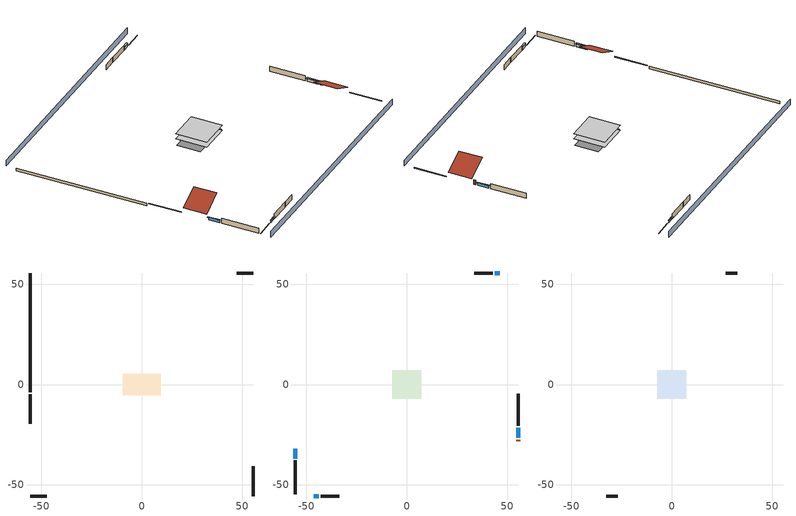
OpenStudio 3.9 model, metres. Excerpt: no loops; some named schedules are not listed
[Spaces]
crawlspace - vented 1
 floor foundation (Slab1 construction): -9.54,-5.31 -9.54,5.31 9.54,5.31 9.54,-5.31 z-0.91
 wall outside (RimJoist1 construction): -55.56,-4.74 -55.56,-19.46 z0.3:0.61
 wall outside (RimJoist2 construction): 55.56,55.56 47.4,55.56 z0.3:0.61
 wall outside (RimJoist3 construction): 55.56,-55.56 55.56,-40.84 z0.3:0.61
 wall outside (RimJoist4 construction): -55.56,-55.56 -47.4,-55.56 z0.3:0.61
 wall foundation (FoundationWall1 construction): -55.56,55.56 -55.56,-3.81 z-0.91:0.3
conditioned space 1
 floor to crawlspace - vented 1 (Floor1 construction): -7.11,-7.11 -7.11,7.11 7.11,7.11 7.11,-7.11 z0.3
 wall outside (Wall1 construction): -55.56,-37.84 -55.56,-54.64 z0.3:2.74
 wall outside (Wall2 construction): 42.93,55.56 33.6,55.56 z0.3:2.74
 wall outside (Wall3 construction): 55.56,-20.62 55.56,-4.59 z0.3:2.74
 wall outside (Wall4 construction): -42.93,-55.56 -33.6,-55.56 z0.3:2.74
 wall outside (AdiabaticWallConstruction): -55.56,-31.96 -55.56,-36.91 / 55.56,-26.5 55.56,-21.55 z0.3:1.43; 46.47,55.56 43.86,55.56 / -46.47,-55.56 -43.86,-55.56 z0.3:1.49
 wall outside (AdiabaticWallConstruction 1): 55.56,-28.35 55.56,-27.43 z0.3:2.34
 window (WindowConstruction): -55.56,-31.96 -55.56,-36.91 z0.3:1.43
 window (WindowConstruction 1): 46.47,55.56 43.86,55.56 z0.3:1.49
 window (WindowConstruction 2): 55.56,-26.5 55.56,-21.55 z0.3:1.43
 window (WindowConstruction 3): -46.47,-55.56 -43.86,-55.56 z0.3:1.49
 door (Door): 55.56,-28.35 55.56,-27.43 z0.3:2.34
attic - vented 1
 floor to conditioned space 1 (Floor2 construction Reversed): -7.11,-7.11 -7.11,7.11 7.11,7.11 7.11,-7.11 z2.74
 wall outside (Wall5 construction): 32.67,55.56 26.9,55.56 z0.3:2.74
 wall outside (Wall6 construction): -32.67,-55.56 -26.9,-55.56 z0.3:2.74
 roof outside (Roof1 construction): -55.56,-31.03,2.74 -46.05,-31.03,7.5 -46.05,-20.39,7.5 -55.56,-20.39,2.74
 roof outside (Roof2 construction): 55.56,-29.28,2.74 46.05,-29.28,7.5 46.05,-39.91,7.5 55.56,-39.91,2.74
shading: -55.56,-60.14 55.56,-60.14 / 55.56,60.14 -55.56,60.14 z0:2.74; -55.56,-37.21 -55.56,-31.65 -56.17,-31.65 -56.17,-37.21 z1.74; 43.55,55.56 46.77,55.56 46.77,56.17 43.55,56.17 z1.8; 55.56,-21.25 55.56,-26.81 56.17,-26.81 56.17,-21.25 z1.74; -43.55,-55.56 -46.77,-55.56 -46.77,-56.17 -43.55,-56.17 z1.8
[Site]
Portland Intl Arpt_OR: Latitude {deg}=45.59; Longitude {deg}=-122.6; Time Zone {hr}=-8; Elevation {m}=33; Terrain=Suburbs; Keep Site Location Information=Yes
[Site:GroundTemperature:Shallow]
10.2558, 8.96328, 8.85977, 9.47314, 11.9355, 14.3863, 16.5111, 17.8571, 17.9714, 16.8767, 14.8061, 12.4304
[Site:WaterMainsTemperature]
Calculation Method=Schedule; Temperature Schedule=mains temperature schedule
[Building]
Building 1
[Material] Roughness=Rough
Name | Thickness {m} | Conductivity {W/m-K} | Density {kg/m3} | Specific Heat {J/kg-K} | Thermal Absorptance | Solar Absorptance | Visible Absorptance
asphalt or fiberglass shingles | 0.00635 | 0.162714 | 1121.4 | 1465.45 | 0.9 | 0.85 | 0.85
roof rigid ins | 0.00281632 | 0.029427 | 32.04 | 1214.23 | 0.9 | 0.7 | 0.7
osb sheathing 0.5 in. | 0.0127 | 0.115458 | 512.64 | 1214.23 | 0.9 | 0.6 | 0.6
wood siding | 0.0254 | 0.102417 | 544.68 | 1172.36 | 0.9 | 0.85 | 0.85
osb sheathing 0.5 in. 1 | 0.0127 | 0.115458 | 512.64 | 1214.23 | 0.9 | 0.7 | 0.7
wall stud and cavity | 0.1397 | 0.550994 | 139.0536 | 1170.24 | 0.9 | 0.7 | 0.7
gypsum board | 0.0127 | 0.160291 | 801 | 837.4 | 0.9 | 0.6 | 0.6
wall stud and cavity 1 | 0.1397 | 0.727959 | 139.0536 | 1170.24 | 0.9 | 0.6 | 0.6
rim joist stud and cavity | 0.0508 | 0.178688 | 50.32683 | 1063.81 | 0.9 | 0.6 | 0.6
floor stud and cavity | 0.1397 | 0.923637 | 92.3553 | 1139.71 | 0.9 | 0.7 | 0.7
osb sheathing 0.75 in. | 0.01905 | 0.115458 | 512.64 | 1214.23 | 0.9 | 0.7 | 0.7
floor covering | 0.0127 | 0.0433444 | 54.468 | 1339.84 | 0.9 | 0.6 | 0.6
ceiling loosefill ins | 0.0846667 | 0.0480833 | 16.02 | 1046.75 | 0.9 | 0.7 | 0.7
ceiling stud and cavity | 0.1397 | 0.0920385 | 65.682 | 1177.47 | 0.9 | 0.7 | 0.7
concrete 8.0 in. | 0.2032 | 1.803125 | 2242.8 | 837.4 | 0.9 | 0.7 | 0.7
soil 0.5 in. | 0.0127 | 1.9041 | 1842.3 | 418.7 | 0.9 | 0.7 | 0.7
wood siding 1; wood siding 2 | 0.0254 | 0.102417 | 544.68 | 1172.36
wall rigid ins | 0.512978 | 0.029427 | 32.04 | 1214.23 | 0.9 | 0.7 | 0.7
wall stud and cavity 2 | 0.0889 | 0.380278 | 52.3479 | 1209.89 | 0.9 | 0.7 | 0.7
door material | 0.04445 | 0.0612267 | 512.64 | 1214.23 | 0.9 | 0.7 | 0.7
wall stud and cavity 3 | 0.0889 | 0.391764 | 83.0341 | 1211.67 | 0.9 | 0.7 | 0.7
furniture material conditioned space 1 | 0.1524 | 0.115458 | 640.8 | 1214.23 | 0.9 | 0.6 | 0.6
[Construction]
Roof1 construction; Roof2 construction: asphalt or fiberglass shingles, roof rigid ins, osb sheathing 0.5 in.
Wall1 construction; Wall2 construction; Wall3 construction; Wall4 construction: wood siding, osb sheathing 0.5 in. 1, wall stud and cavity, gypsum board
Wall5 construction; Wall6 construction: wood siding, osb sheathing 0.5 in. 1, wall stud and cavity 1
RimJoist1 construction; RimJoist2 construction; RimJoist3 construction; RimJoist4 construction: wood siding, rim joist stud and cavity
Floor1 construction: floor stud and cavity, osb sheathing 0.75 in., floor covering
Floor2 construction Reversed: gypsum board, ceiling stud and cavity, ceiling loosefill ins
FoundationWall1 construction: concrete 8.0 in.
Slab1 construction: soil 0.5 in.
WindowConstruction; WindowConstruction 1; WindowConstruction 2; WindowConstruction 3: WindowMaterial
AdiabaticWallConstruction: wood siding 1, wall rigid ins, wall stud and cavity 2, gypsum board
Door: door material
AdiabaticWallConstruction 1: wood siding 2, wall rigid ins, wall stud and cavity 2, gypsum board
PartitionWallConstruction: gypsum board, wall stud and cavity 3, gypsum board
furniture construction conditioned space 1: furniture material conditioned space 1
[WindowMaterial:SimpleGlazingSystem]
WindowMaterial: U-Factor {W/m2-K}=2.66866; Solar Heat Gain Coefficient=0.54
[ThermalZone] Multiplier=1; Use Ideal Air Loads=No
Name | Volume {m3} | Thermostat
conditioned space | 493.619 | conditioned space temperature setpoint
attic - vented | 214.681
crawlspace - vented | 246.81
[Sizing:Zone] Zone Cooling Design Supply Air Temperature Input Method=SupplyAirTemperature; Zone Cooling Design Supply Air Temperature {C}=14; Zone Cooling Design Supply Air Temperature Difference {deltaC}=11.11; Zone Heating Design Supply Air Temperature Input Method=SupplyAirTemperature; Zone Heating Design Supply Air Temperature {C}=40; Zone Heating Design Supply Air Temperature Difference {deltaC}=11.11; Zone Cooling Design Supply Air Humidity Ratio {kg-H2O/kg-air}=0.0085; Zone Heating Design Supply Air Humidity Ratio {kg-H2O/kg-air}=0.008; Cooling Design Air Flow Method=DesignDay; Heating Design Air Flow Method=DesignDay; Account for Dedicated Outdoor Air System=No; Dedicated Outdoor Air System Control Strategy=NeutralSupplyAir; Dedicated Outdoor Air Low Setpoint Temperature for Design {C}=autosize; Dedicated Outdoor Air High Setpoint Temperature for Design {C}=autosize; Zone Load Sizing Method=Sensible Load Only No Latent Load; Zone Latent Cooling Design Supply Air Humidity Ratio Input Method=HumidityRatioDifference; Zone Cooling Design Supply Air Humidity Ratio Difference {kgWater/kgDryAir}=0.005; Zone Latent Heating Design Supply Air Humidity Ratio Input Method=HumidityRatioDifference; Zone Humidification Design Supply Air Humidity Ratio Difference {kgWater/kgDryAir}=0.005; Sizing Option=Coincident
conditioned space; attic - vented; crawlspace - vented
[Space]
Name | Thermal Zone | Volume {m3}
conditioned space 1 | conditioned space | 493.619
attic - vented 1 | attic - vented | 214.681
crawlspace - vented 1 | crawlspace - vented | 246.81
[ThermostatSetpoint:DualSetpoint]
conditioned space temperature setpoint: Heating Setpoint Temperature Schedule=heating setpoint; Cooling Setpoint Temperature Schedule=cooling setpoint; Temperature Difference Between Cutout And Setpoint {deltaC}=0
[Foundation:Kiva]
Foundation Kiva 1: Initial Indoor Air Temperature {C}=8.58325; Wall Height Above Grade {m}=0.3048; Wall Depth Below Slab {m}=0.2032
[Foundation:Kiva:Settings]
Soil Conductivity {W/m-K}=1.9041; Soil Density {kg/m3}=1842.3; Soil Specific Heat {J/kg-K}=418.7; Ground Solar Absorptivity=0.9; Ground Thermal Absorptivity=0.9; Ground Surface Roughness {m}=0.03; Far-Field Width {m}=40; Deep-Ground Boundary Condition=ZeroFlux; Deep-Ground Depth {m}=40; Minimum Cell Dimension {m}=0.2; Maximum Cell Growth Coefficient=3; Simulation Timestep=Timestep
[SurfaceProperty:ExposedFoundationPerimeter]
Slab1: Exposed Perimeter Calculation Method=TotalExposedPerimeter; Total Exposed Perimeter {m}=59.37504
[SurfaceProperty:IncidentSolarMultiplier] Incident Solar Multiplier=1; Incident Solar Multiplier Schedule=trans schedule winter=0.85 summer=0.7
Window1; Window2; Window3; Window4
[InternalMass:Definition] Design Level Calculation Method=SurfaceArea
Name | Construction | Surface Area {m2}
partition wall mass | PartitionWallConstruction | 202.436
furniture mass conditioned space 1 | furniture construction conditioned space 1 | 80.97429
[InternalMass] Space or SpaceType=conditioned space 1; Multiplier=1
Name | Internal Mass Definition
partition wall mass | partition wall mass
furniture mass conditioned space 1 | furniture mass conditioned space 1
[External:File]
External File 1: File=in.schedules.csv
[ElectricEquipment:Definition] Design Level Calculation Method=EquipmentLevel
Name | Design Level {W} | Fraction Latent | Fraction Radiant | Fraction Lost
ceiling fan | 19.4705 | 0 | 0.558 | 0
clothes washer | 260.726 | 0.03 | 0.162 | 0.7
clothes dryer | 2974.77 | 0.015 | 0.081 | 0.85
dishwasher | 366.893 | 0.3 | 0.18 | 0.4
fridge | 49.4292 | 0 | 0.6 | 0
fridge 2 | 80.4475 | 0 | 0.6 | 0
freezer | 194.914 | 0 | 0.6 | 0
cooking range | 132.564 | 0.16 | 0.384 | 0.2
misc tv | 335.098 | 0 | 0.6 | 0
misc plug loads | 300.377 | 0.021 | 0.558 | 0.049
misc pool pump | 709.696 | 0 | 0 | 1
whole house fan; mech vent house fan | 0 | 0 | 0 | 1
mech vent house fan cfis | 0 | 0 | 0 | 0
mech vent range fan 0; mech vent bath fan 0 | 30 | 0 | 0 | 1
[ElectricEquipment] Space or SpaceType=conditioned space 1
Name | Electric Equipment Definition | Schedule
ceiling fan | ceiling fan | ceiling_fan
clothes washer | clothes washer | clothes_washer
clothes dryer | clothes dryer | clothes_dryer
dishwasher | dishwasher | dishwasher
fridge | fridge | fridge schedule
fridge 1 | fridge 2 | fridge schedule 1
freezer | freezer | freezer schedule
cooking range | cooking range | cooking_range
misc tv | misc tv | plug_loads_tv
misc plug loads | misc plug loads | plug_loads_other
misc pool pump | misc pool pump | misc pool pump schedule
whole house fan | whole house fan | Always On Discrete
mech vent house fan | mech vent house fan | mech vent house fan schedule
mech vent house fan cfis | mech vent house fan cfis | mech vent house fan cfis schedule
mech vent range fan 0 | mech vent range fan 0 | mech vent range fan 0 schedule
mech vent bath fan 0 | mech vent bath fan 0 | mech vent bath fan 0 schedule
[EnergyManagementSystem:Sensor]
Name | Output Variable or Output Meter Index Key | Output Variable or Output Meter
water_heater_amb_temp; fridge_tin_s; fridge_tin_s_1; tin_s; tin_s_1 | conditioned space | Zone Mean Air Temperature
water_heater_amb_rh | conditioned space | Zone Air Relative Humidity
water_heater_T_set | water heater setpoint | Schedule Value
out_pb_s |  | Site Outdoor Air Barometric Pressure
out_wt_s |  | Site Outdoor Air Humidity Ratio
win_s | conditioned space | Zone Air Humidity Ratio
site_vw_s |  | Site Wind Speed
tout_s | conditioned space | Zone Outdoor Air Drybulb Temperature
cool_season | cooling season schedule | Schedule Value
natural_vent_s | natural vent schedule | Schedule Value
htg_sp_s; htg_sp_s_1 | heating setpoint | Schedule Value
clg_sp_s; clg_sp_s_1 | cooling setpoint | Schedule Value
mech_vent_range_fan_0_sch_s | mech vent range fan 0 schedule | Schedule Value
mech_vent_bath_fan_0_sch_s | mech vent bath fan 0 schedule | Schedule Value
clothes_dryer_exhaust_0_sch_s | clothes_dryer | Schedule Value
conditioned_space_htg_unmet_s | conditioned space | Zone Heating Setpoint Not Met Time
conditioned_space_clg_unmet_s | conditioned space | Zone Cooling Setpoint Not Met Time
htg_load_cond |  | Heating:EnergyTransfer:Zone:CONDITIONED SPACE
clg_load_cond |  | Cooling:EnergyTransfer:Zone:CONDITIONED SPACE
s_conv | Floor1 | Surface Inside Face Convection Heat Gain Energy
s_ig | Floor1 | Surface Inside Face Internal Gains Radiation Heat Gain Energy
s_sol | Floor1 | Surface Inside Face Solar Radiation Heat Gain Energy
s_lgt | Floor1 | Surface Inside Face Lights Radiation Heat Gain Energy
s_surf | Floor1 | Surface Inside Face Net Surface Thermal Radiation Heat Gain Energy
s_conv_1 | Floor2 | Surface Inside Face Convection Heat Gain Energy
s_ig_1 | Floor2 | Surface Inside Face Internal Gains Radiation Heat Gain Energy
s_sol_1 | Floor2 | Surface Inside Face Solar Radiation Heat Gain Energy
s_lgt_1 | Floor2 | Surface Inside Face Lights Radiation Heat Gain Energy
s_surf_1 | Floor2 | Surface Inside Face Net Surface Thermal Radiation Heat Gain Energy
ss_sol | Door1 | Surface Inside Face Solar Radiation Heat Gain Energy
ss_lgt | Door1 | Surface Inside Face Lights Radiation Heat Gain Energy
ss_conv | Door1 | Surface Inside Face Convection Heat Gain Energy
ss_ig | Door1 | Surface Inside Face Internal Gains Radiation Heat Gain Energy
ss_surf | Door1 | Surface Inside Face Net Surface Thermal Radiation Heat Gain Energy
ss_conv_1 | Window1 | Surface Inside Face Convection Heat Gain Energy
ss_ig_1 | Window1 | Surface Inside Face Internal Gains Radiation Heat Gain Energy
ss_surf_1 | Window1 | Surface Inside Face Net Surface Thermal Radiation Heat Gain Energy
ss_trans_in | Window1 | Surface Window Transmitted Solar Radiation Rate
ss_back_out | Window1 | Surface Window Shortwave from Zone Back Out Window Heat Transfer Rate
ss_trans_out | Window1 | Surface Inside Face Initial Transmitted Diffuse Transmitted Out Window Solar Radiation Rate
ss_conv_2 | Window2 | Surface Inside Face Convection Heat Gain Energy
ss_ig_2 | Window2 | Surface Inside Face Internal Gains Radiation Heat Gain Energy
ss_surf_2 | Window2 | Surface Inside Face Net Surface Thermal Radiation Heat Gain Energy
ss_trans_in_1 | Window2 | Surface Window Transmitted Solar Radiation Rate
ss_back_out_1 | Window2 | Surface Window Shortwave from Zone Back Out Window Heat Transfer Rate
ss_trans_out_1 | Window2 | Surface Inside Face Initial Transmitted Diffuse Transmitted Out Window Solar Radiation Rate
ss_conv_3 | Window3 | Surface Inside Face Convection Heat Gain Energy
ss_ig_3 | Window3 | Surface Inside Face Internal Gains Radiation Heat Gain Energy
ss_surf_3 | Window3 | Surface Inside Face Net Surface Thermal Radiation Heat Gain Energy
ss_trans_in_2 | Window3 | Surface Window Transmitted Solar Radiation Rate
ss_back_out_2 | Window3 | Surface Window Shortwave from Zone Back Out Window Heat Transfer Rate
ss_trans_out_2 | Window3 | Surface Inside Face Initial Transmitted Diffuse Transmitted Out Window Solar Radiation Rate
ss_conv_4 | Window4 | Surface Inside Face Convection Heat Gain Energy
ss_ig_4 | Window4 | Surface Inside Face Internal Gains Radiation Heat Gain Energy
ss_surf_4 | Window4 | Surface Inside Face Net Surface Thermal Radiation Heat Gain Energy
ss_trans_in_3 | Window4 | Surface Window Transmitted Solar Radiation Rate
ss_back_out_3 | Window4 | Surface Window Shortwave from Zone Back Out Window Heat Transfer Rate
ss_trans_out_3 | Window4 | Surface Inside Face Initial Transmitted Diffuse Transmitted Out Window Solar Radiation Rate
s_conv_2 | Wall1 | Surface Inside Face Convection Heat Gain Energy
s_ig_2 | Wall1 | Surface Inside Face Internal Gains Radiation Heat Gain Energy
s_sol_2 | Wall1 | Surface Inside Face Solar Radiation Heat Gain Energy
s_lgt_2 | Wall1 | Surface Inside Face Lights Radiation Heat Gain Energy
s_surf_2 | Wall1 | Surface Inside Face Net Surface Thermal Radiation Heat Gain Energy
s_conv_3 | Wall2 | Surface Inside Face Convection Heat Gain Energy
s_ig_3 | Wall2 | Surface Inside Face Internal Gains Radiation Heat Gain Energy
s_sol_3 | Wall2 | Surface Inside Face Solar Radiation Heat Gain Energy
s_lgt_3 | Wall2 | Surface Inside Face Lights Radiation Heat Gain Energy
s_surf_3 | Wall2 | Surface Inside Face Net Surface Thermal Radiation Heat Gain Energy
s_conv_4 | Wall3 | Surface Inside Face Convection Heat Gain Energy
s_ig_4 | Wall3 | Surface Inside Face Internal Gains Radiation Heat Gain Energy
s_sol_4 | Wall3 | Surface Inside Face Solar Radiation Heat Gain Energy
s_lgt_4 | Wall3 | Surface Inside Face Lights Radiation Heat Gain Energy
s_surf_4 | Wall3 | Surface Inside Face Net Surface Thermal Radiation Heat Gain Energy
s_conv_5 | Wall4 | Surface Inside Face Convection Heat Gain Energy
s_ig_5 | Wall4 | Surface Inside Face Internal Gains Radiation Heat Gain Energy
s_sol_5 | Wall4 | Surface Inside Face Solar Radiation Heat Gain Energy
s_lgt_5 | Wall4 | Surface Inside Face Lights Radiation Heat Gain Energy
s_surf_5 | Wall4 | Surface Inside Face Net Surface Thermal Radiation Heat Gain Energy
im_conv | furniture mass conditioned space 1 | Surface Inside Face Convection Heat Gain Energy
im_ig | furniture mass conditioned space 1 | Surface Inside Face Internal Gains Radiation Heat Gain Energy
im_sol | furniture mass conditioned space 1 | Surface Inside Face Solar Radiation Heat Gain Energy
im_lgt | furniture mass conditioned space 1 | Surface Inside Face Lights Radiation Heat Gain Energy
im_surf | furniture mass conditioned space 1 | Surface Inside Face Net Surface Thermal Radiation Heat Gain Energy
im_conv_1 | partition wall mass | Surface Inside Face Convection Heat Gain Energy
im_ig_1 | partition wall mass | Surface Inside Face Internal Gains Radiation Heat Gain Energy
im_sol_1 | partition wall mass | Surface Inside Face Solar Radiation Heat Gain Energy
im_lgt_1 | partition wall mass | Surface Inside Face Lights Radiation Heat Gain Energy
im_surf_1 | partition wall mass | Surface Inside Face Net Surface Thermal Radiation Heat Gain Energy
airflow_gain | infil flow | Infiltration Sensible Heat Gain Energy
airflow_loss | infil flow | Infiltration Sensible Heat Loss Energy
airflow_gain_1 | natural vent flow | Infiltration Sensible Heat Gain Energy
airflow_loss_1 | natural vent flow | Infiltration Sensible Heat Loss Energy
airflow_gain_2 | whole house fan flow | Infiltration Sensible Heat Gain Energy
airflow_loss_2 | whole house fan flow | Infiltration Sensible Heat Loss Energy
mv_conv | mech vent bath fan 0 | Electric Equipment Convective Heating Energy
mv_rad | mech vent bath fan 0 | Electric Equipment Radiant Heating Energy
mv_conv_1 | mech vent house fan | Electric Equipment Convective Heating Energy
mv_rad_1 | mech vent house fan | Electric Equipment Radiant Heating Energy
mv_conv_2 | mech vent house fan cfis | Electric Equipment Convective Heating Energy
mv_rad_2 | mech vent house fan cfis | Electric Equipment Radiant Heating Energy
mv_conv_3 | mech vent range fan 0 | Electric Equipment Convective Heating Energy
mv_rad_3 | mech vent range fan 0 | Electric Equipment Radiant Heating Energy
mv_conv_4 | mech vent house fan latent load | Other Equipment Convective Heating Energy
mv_rad_4 | mech vent house fan latent load | Other Equipment Radiant Heating Energy
mv_conv_5 | mech vent house fan sensible load | Other Equipment Convective Heating Energy
mv_rad_5 | mech vent house fan sensible load | Other Equipment Radiant Heating Energy
ig_lgt_conv | interior lighting | Lights Convective Heating Energy
ig_lgt_rad | interior lighting | Lights Radiant Heating Energy
ig_lgt_vis | interior lighting | Lights Visible Radiation Heating Energy
ig_ee_conv | ceiling fan | Electric Equipment Convective Heating Energy
ig_ee_rad | ceiling fan | Electric Equipment Radiant Heating Energy
ig_ee_conv_1 | clothes dryer | Electric Equipment Convective Heating Energy
ig_ee_rad_1 | clothes dryer | Electric Equipment Radiant Heating Energy
ig_ee_conv_2 | clothes washer | Electric Equipment Convective Heating Energy
ig_ee_rad_2 | clothes washer | Electric Equipment Radiant Heating Energy
ig_ee_conv_3 | cooking range | Electric Equipment Convective Heating Energy
ig_ee_rad_3 | cooking range | Electric Equipment Radiant Heating Energy
ig_ee_conv_4 | dishwasher | Electric Equipment Convective Heating Energy
ig_ee_rad_4 | dishwasher | Electric Equipment Radiant Heating Energy
ig_ee_conv_5 | freezer | Electric Equipment Convective Heating Energy
ig_ee_rad_5 | freezer | Electric Equipment Radiant Heating Energy
ig_ee_conv_6 | fridge | Electric Equipment Convective Heating Energy
ig_ee_rad_6 | fridge | Electric Equipment Radiant Heating Energy
ig_ee_conv_7 | fridge 1 | Electric Equipment Convective Heating Energy
ig_ee_rad_7 | fridge 1 | Electric Equipment Radiant Heating Energy
ig_ee_conv_8 | misc plug loads | Electric Equipment Convective Heating Energy
ig_ee_rad_8 | misc plug loads | Electric Equipment Radiant Heating Energy
ig_ee_conv_9 | misc pool pump | Electric Equipment Convective Heating Energy
ig_ee_rad_9 | misc pool pump | Electric Equipment Radiant Heating Energy
ig_ee_conv_10 | misc tv | Electric Equipment Convective Heating Energy
ig_ee_rad_10 | misc tv | Electric Equipment Radiant Heating Energy
ig_ee_conv_11 | whole house fan | Electric Equipment Convective Heating Energy
ig_ee_rad_11 | whole house fan | Electric Equipment Radiant Heating Energy
ig_oe_conv | clothes dryer 1 | Other Equipment Convective Heating Energy
ig_oe_rad | clothes dryer 1 | Other Equipment Radiant Heating Energy
ig_oe_conv_1 | cooking range 1 | Other Equipment Convective Heating Energy
ig_oe_rad_1 | cooking range 1 | Other Equipment Radiant Heating Energy
ig_oe_conv_2 | general water use latent | Other Equipment Convective Heating Energy
ig_oe_rad_2 | general water use latent | Other Equipment Radiant Heating Energy
ig_oe_conv_3 | general water use sensible | Other Equipment Convective Heating Energy
ig_oe_rad_3 | general water use sensible | Other Equipment Radiant Heating Energy
ig_oe_conv_4 | water heater energy adjustment1 | Other Equipment Convective Heating Energy
ig_oe_rad_4 | water heater energy adjustment1 | Other Equipment Radiant Heating Energy
ig_oe_conv_5 | water heater lat | Other Equipment Convective Heating Energy
ig_oe_rad_5 | water heater lat | Other Equipment Radiant Heating Energy
ig_oe_conv_6 | water heater sens | Other Equipment Convective Heating Energy
ig_oe_rad_6 | water heater sens | Other Equipment Radiant Heating Energy
ig_ppl_conv | occupants | People Convective Heating Energy
ig_ppl_rad | occupants | People Radiant Heating Energy
[OtherEquipment:Definition] Design Level Calculation Method=EquipmentLevel
Name | Design Level {W} | Fraction Latent | Fraction Radiant | Fraction Lost
water heater sens; mech vent house fan sensible load | 0 | 0 | 0 | 0
water heater lat; mech vent house fan latent load | 0 | 1 | 0 | 0
water heater energy adjustment1 | 0.01 | 0 | 0 | 1
clothes dryer 2 | 0 | 0.015 | 0.081 | 0.85
cooking range 2 | 3885.06 | 0.16 | 0.384 | 0.2
general water use sensible | -25.2881 | 0 | 0.6 | 0
general water use latent | 25.6591 | 1 | 0 | 0
[OtherEquipment] Space or SpaceType=conditioned space 1
Name | Other Equipment Definition | Schedule | Fuel Type
water heater sens | water heater sens | Always On Discrete
water heater lat | water heater lat | Always On Discrete
water heater energy adjustment1 | water heater energy adjustment1 | Always On Discrete | Electricity
clothes dryer 1 | clothes dryer 2 | clothes_dryer | Electricity
cooking range 1 | cooking range 2 | cooking_range | NaturalGas
general water use sensible | general water use sensible | general water use schedule
general water use latent | general water use latent | general water use schedule
mech vent house fan sensible load | mech vent house fan sensible load | Always On Discrete
mech vent house fan latent load | mech vent house fan latent load | Always On Discrete
[WaterUse:Equipment:Definition]
Name | Peak Flow Rate {m3/s}
clothes washer | 2.71037e-06
dishwasher | 5.74738e-06
[Lights:Definition]
interior lighting: Design Level Calculation Method=LightingLevel; Lighting Level {W}=1036.65; Fraction Radiant=0.6; Fraction Visible=0.2; Return Air Fraction=0
[Lights]
interior lighting: Lights Definition=interior lighting; Space or SpaceType=conditioned space 1; Schedule=lighting_interior; Fraction Replaceable=1
[Exterior:Lights:Definition]
exterior lighting: Design Level {W}=48.0871
[Exterior:Lights]
exterior lighting: Exterior Lights Definition=exterior lighting; Schedule=exterior lighting schedule
[People:Definition]
occupants: Number of People Calculation Method=People; Number of People {people}=1; Fraction Radiant=0.314171; Sensible Heat Fraction=0.56303; Carbon Dioxide Generation Rate {m3/s-W}=0; Enable ASHRAE 55 Comfort Warnings=No; Mean Radiant Temperature Calculation Type=EnclosureAveraged
[People]
occupants: People Definition=occupants; Space or SpaceType=conditioned space 1; Number of People Schedule=occupants; Activity Level Schedule=occupants activity schedule; Multiplier=1
[SpaceInfiltration:DesignFlowRate] Schedule=Always On Discrete
Name | Space or SpaceType | Design Flow Rate Calculation Method | Design Flow Rate {m3/s} | Air Changes per Hour {1/hr} | Constant Term Coefficient | Temperature Term Coefficient | Velocity Term Coefficient | Velocity Squared Term Coefficient
natural vent flow; whole house fan flow; infil flow | conditioned space 1 | Flow/Space | 0
infil crawlspace - vented 1 | crawlspace - vented 1 | AirChanges/Hour |  | 2.6013 | 1 | 0 | 0 | 0
[ZoneMixing]
whole house fan mix: Zone or Space=attic - vented; Schedule=Always On Continuous; Design Flow Rate Calculation Method=Flow/Zone; Design Flow Rate {m3/s}=0; Source Zone or Space=conditioned space
[SpaceInfiltration:EffectiveLeakageArea]
infil attic - vented 1: Space or SpaceType=attic - vented 1; Schedule=Always On Discrete; Effective Air Leakage Area {cm2}=6747.18; Stack Coefficient=0.000221234; Wind Coefficient=3.80944e-05
